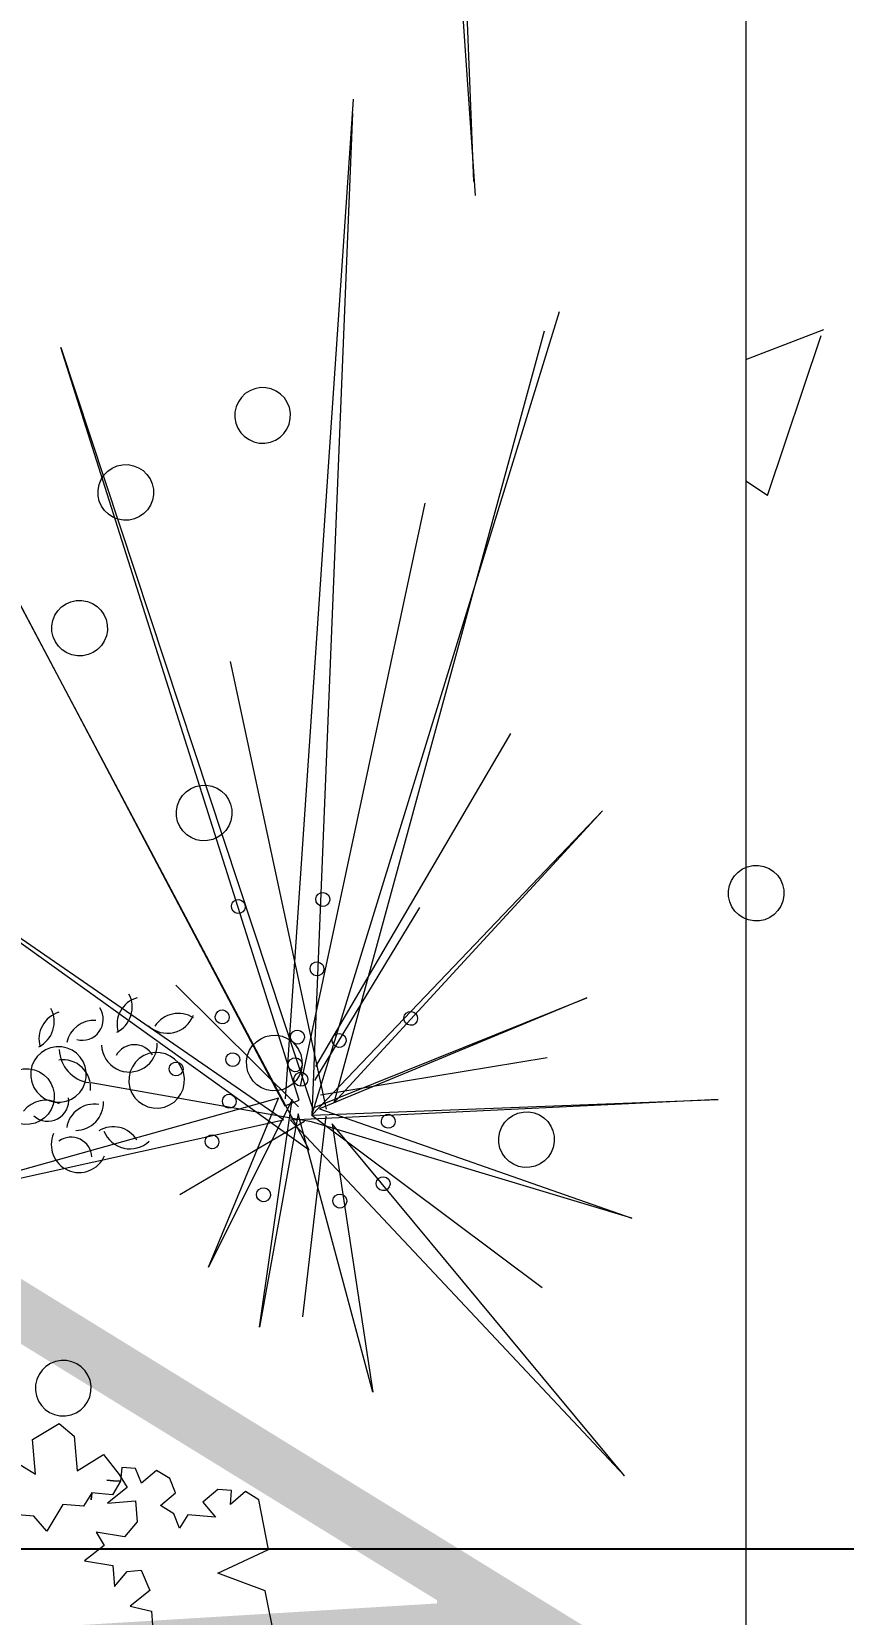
# Model space of a CAD drawing. Header units: metres. Extents: x 0 to 4415, y 1197 to 2590.
# Drawn here: x 1904.1568 to 1904.3904, y 1311.3009 to 1311.7564 of the extents above; entities that cross this region are included whole.
import ezdxf

# ---------------------------------------------------------------- set-up
doc = ezdxf.new("R2010")
doc.units = ezdxf.units.M
doc.linetypes.add('CONTINU', pattern=[0])
doc.layers.get('DEFPOINTS').update_dxf_attribs({"lineweight": 5})
doc.layers.add('00-cote', color=7, linetype='CONTINU', lineweight=20)
doc.layers.add('vue', color=7, linetype='Continuous', lineweight=5)
doc.layers.add('veg', color=7, linetype='Continuous', lineweight=9, true_color=0x61c200)
doc.styles.add('WALIDcotat', font='times.ttf')
doc.dimstyles.new('walid 100', dxfattribs={"dimscale": 0, "dimtxt": 0.25, "dimasz": 0.1, "dimexe": 1.25, "dimexo": 0.625, "dimgap": 0.02, "dimtad": 1, "dimdec": 0, "dimlfac": 100, "dimrnd": 5, "dimtxsty": 'WALIDcotat', "dimblk": 'COTE', "dimcen": 2.5, "dimse1": 1, "dimse2": 1, "dimclrd": 256, "dimclrt": 256, "dimadec": 0, "dimazin": 0, "dimtfac": 1, "dimtdec": 0, "dimtix": 1, "dimtmove": 2, "dimatfit": 3, "dimldrblk": 'COTE', "dimfxl": 1.25, "dimarcsym": 0})

# ---------------------------------------------------------------- blocks, each defined once
blk = doc.blocks.new('Plantes')
for p, q in [((-0.5796, 1.7132), (-0.238, 1.2957)), ((-0.189, 1.2913), (-0.5796, 1.7132)), ((-0.2838, 1.6127), (-0.1979, 1.2839)), ((-0.238, 1.2957), (-0.2838, 1.6127)), ((-0.1979, 1.2839), (-0.1508, 1.535)), ((-0.1508, 1.535), (-0.1912, 1.2668)), ((-0.2306, 1.2868), (-0.2012, 1.523)), ((-0.2142, 1.2853), (-0.4842, 1.4906)), ((-0.1912, 1.2668), (-0.0912, 1.4638)), ((-0.0912, 1.4638), (-0.1748, 1.2653)), ((-0.5902, 1.4095), (-0.2135, 1.2935)), ((-0.2231, 1.2779), (-0.5902, 1.4095)), ((0.281, 1.3894), (-0.1808, 1.2906)), ((-0.1748, 1.2653), (0.281, 1.3894)), ((-0.2053, 1.2928), (-0.0577, 1.3784)), ((-0.2106, 1.3262), (0.1269, 0.6784)), ((0.2921, 0.9601), (-0.2106, 1.3262)), ((-0.6932, 1.2704), (-0.189, 1.2913)), ((-0.2135, 1.2935), (0.0458, 1.2456)), ((-0.1808, 1.2906), (0.2921, 0.9601)), ((-0.2142, 1.2853), (-0.6932, 1.2704)), ((-0.559, 0.929), (-0.2142, 1.2853)), ((-0.2402, 1.2712), (-0.559, 0.929)), ((-0.5393, 1.1496), (-0.2231, 1.2779)), ((-0.215, 1.2771), (-0.5393, 1.1496)), ((-0.2142, 1.2853), (-0.5127, 0.3401)), ((-0.4942, 0.3632), (-0.2402, 1.2712)), ((-0.2702, 0.1044), (-0.2142, 1.2853)), ((-0.2313, 1.2786), (-0.122, 0.75)), ((0.0754, 0.3782), (-0.215, 1.2771)), ((-0.1986, 1.2757), (-0.055, 1.1311)), ((0.1269, 0.6784), (-0.1823, 1.2742)), ((-0.2246, 1.2615), (-0.4919, 1.2195)), ((-0.2008, 1.2512), (-0.3527, 0.5647)), ((-0.183, 1.2661), (-0.2717, 0.088)), ((-0.1993, 1.2675), (0.0754, 0.3782)), ((-0.2179, 1.2445), (-0.3431, 1.0415)), ((-0.2193, 1.2281), (-0.4519, 0.8371)), ((0.1904, -1.378), (0.1868, -1.4189)), ((0.2082, -1.3631), (0.1904, -1.378)), ((0.2395, -1.3824), (0.2082, -1.3631)), ((0.2358, -1.4232), (0.2395, -1.3824)), ((0.1556, -1.3996), (0.137, -1.4227)), ((0.1868, -1.4189), (0.1556, -1.3996)), ((0.2707, -1.4016), (0.2358, -1.4232)), ((0.137, -1.4227), (0.1274, -1.4383)), ((0.1178, -1.4539), (0.1156, -1.4784)), ((0.1505, -1.4568), (0.1178, -1.4539)), ((0.1274, -1.4383), (0.1505, -1.4568)), ((0.1156, -1.4784), (0.1305, -1.4962)), ((0.1305, -1.4962), (0.1639, -1.4909)), ((0.1639, -1.4909), (0.1542, -1.5065)), ((0.1542, -1.5065), (0.1773, -1.5251)), ((0.1773, -1.5251), (0.1439, -1.5303)), ((0.1105, -1.5356), (0.1001, -1.5594)), ((0.1268, -1.537), (0.1105, -1.5356)), ((0.1417, -1.5548), (0.1268, -1.537)), ((0.1439, -1.5303), (0.1417, -1.5548)), ((0.1001, -1.5594), (0.1232, -1.5779)), ((0.0979, -1.5839), (0.0965, -1.6002)), ((0.1232, -1.5779), (0.0979, -1.5839)), ((-0.1952, -2.1919), (-0.1839, -2.2505)), ((-0.1839, -2.2505), (-0.1282, -2.272)), ((-0.1282, -2.272), (-0.1883, -2.2995)), ((-0.1883, -2.2995), (-0.1771, -2.3582)), ((-0.0932, -2.341), (-0.0836, -2.3254)), ((-0.0836, -2.3254), (-0.0768, -2.3424)), ((0.0539, -2.3541), (0.0731, -2.3229)), ((0.0731, -2.3229), (0.088, -2.3407)), ((-0.1259, -2.3381), (-0.0932, -2.341)), ((-0.111, -2.3559), (-0.1259, -2.3381)), ((-0.0768, -2.3424), (-0.0612, -2.3521)), ((0.088, -2.3407), (0.1207, -2.3436)), ((-0.1771, -2.3582), (-0.1615, -2.3678)), ((-0.1615, -2.3678), (-0.1437, -2.3529)), ((-0.1437, -2.3529), (-0.1451, -2.3693)), ((-0.1451, -2.3693), (-0.1288, -2.3707)), ((-0.1288, -2.3707), (-0.111, -2.3559)), ((-0.0612, -2.3521), (-0.079, -2.3669)), ((-0.079, -2.3669), (-0.0723, -2.384)), ((-0.0144, -2.381), (-0.0048, -2.3653)), ((-0.0048, -2.3653), (0.0034, -2.3661)), ((-0.0048, -2.3653), (-0.0048, -2.3653)), ((0.0034, -2.3661), (0.0116, -2.3668)), ((0.0034, -2.3661), (0.0034, -2.3661)), ((0.0034, -2.3661), (0.0034, -2.3661)), ((0.0116, -2.3668), (0.0197, -2.3675)), ((0.0197, -2.3675), (0.0294, -2.3519)), ((0.0205, -2.3594), (0.0197, -2.3675)), ((0.0197, -2.3675), (0.0205, -2.3594)), ((0.0294, -2.3519), (0.0539, -2.3541)), ((-0.0723, -2.384), (-0.0567, -2.3936)), ((-0.0567, -2.3936), (-0.0389, -2.3788)), ((-0.0389, -2.3788), (-0.0322, -2.3958)), ((-0.0151, -2.3891), (-0.0144, -2.381)), ((-0.0062, -2.3817), (-0.0144, -2.381)), ((-0.0144, -2.381), (-0.0062, -2.3817)), ((0.0019, -2.3824), (-0.0062, -2.3817)), ((-0.0062, -2.3817), (0.0019, -2.3824)), ((-0.0322, -2.3958), (-0.0159, -2.3973)), ((-0.0159, -2.3973), (-0.0151, -2.3891))]:
    blk.add_line(p, q)
at = {"color": 97}
for p, q in [((-0.215, 1.2771), (-0.215, 1.2771)), ((-0.1823, 1.2742), (-0.1993, 1.2675))]:
    blk.add_line(p, q, dxfattribs=at)
at = {"color": 72}
for centre, major_axis, start_param, end_param in [((-0.2463, 1.387), (0.0058, 0.0058), 2.267169, 8.550354), ((-0.1564, 1.379), (0.0058, 0.0058), 2.267169, 8.550354), ((-0.2975, 1.3669), (0.0058, 0.0058), 2.267169, 8.550354), ((0.0605, 1.3184), (0.0232, 0.0232), 5.077149, 8.218741), ((0.0004, 1.2909), (0.0232, 0.0232), 5.862547, 7.817316), ((0.0701, 1.3341), (0.0174, 0.0174), 2.406795, 4.536097), ((-0.0962, 1.316), (0.0058, 0.0058), 2.267169, 8.550354), ((0.0204, 1.3303), (0.0232, 0.0232), 2.895487, 4.466283), ((-0.3041, 1.2933), (0.0058, 0.0058), 2.267169, 8.550354), ((0.0643, 1.2687), (0.0232, 0.0232), 0.783639, 2.389342), ((0.0427, 1.3036), (0.0232, 0.0232), 3.750698, 5.321495), ((0.097, 1.2658), (0.0174, 0.0174), 0.0506, 2.476608), ((-0.1169, 1.2684), (0.0058, 0.0058), 2.267169, 8.550354), ((0.0999, 1.2985), (0.0232, 0.0232), 3.401633, 4.832803), ((-0.2015, 1.243), (0.0058, 0.0058), 2.267169, 8.550354), ((0.0792, 1.2509), (0.0232, 0.0232), 2.249715, 4.064858), ((-0.1948, 1.2259), (0.0058, 0.0058), 2.267169, 8.550354), ((-0.0545, 1.2299), (0.0058, 0.0058), 2.267169, 8.550354), ((0.0005, 1.2003), (0.0232, 0.0232), 5.530934, 8.672527), ((0.0421, 1.2048), (0.029, 0.029), 5.530934, 6.909744), ((-0.1213, 1.2194), (0.0058, 0.0058), 2.267169, 8.550354), ((-0.0054, 1.2255), (0.0174, 0.0174), 2.86058, 4.989882), ((-0.2468, 1.1976), (0.0058, 0.0058), 2.267169, 8.550354), ((-0.1977, 1.1933), (0.0058, 0.0058), 2.267169, 8.550354), ((0.0556, 1.1706), (0.0174, 0.0174), 0.504386, 2.930394), ((0.0421, 1.2048), (0.0232, 0.0232), 3.855418, 5.286588), ((0.0741, 1.1937), (0.0232, 0.0232), 4.204484, 5.77528), ((0.1216, 1.173), (0.0232, 0.0232), 1.237424, 2.843127), ((-0.3314, 1.1722), (0.0058, 0.0058), 2.267169, 8.550354), ((-0.1093, 1.1689), (0.0058, 0.0058), 2.267169, 8.550354), ((-0.0447, 1.1549), (0.0232, 0.0232), 0.033147, 1.987916), ((-0.0574, 1.1972), (0.0232, 0.0232), 3.349273, 4.920069), ((-0.018, 1.1772), (0.0232, 0.0232), 4.204484, 5.77528), ((0.0296, 1.1565), (0.0232, 0.0232), 1.237424, 2.843127), ((-0.2214, 1.113), (0.0058, 0.0058), 2.267169, 8.550354), ((-0.1292, 1.0389), (0.0058, 0.0058), 2.267169, 8.550354), ((-0.2287, 1.0313), (0.0058, 0.0058), 2.267169, 8.550354)]:
    blk.add_ellipse(centre, major_axis=major_axis, ratio=1, start_param=start_param, end_param=end_param, dxfattribs=at)
at = {"color": 10}
for centre in [(-0.4668, 1.3161), (-0.1703, 1.2237), (-0.7396, 1.0275), (-0.0896, 0.9283), (0.0556, 0.7094)]:
    blk.add_ellipse(centre, major_axis=(0.0232, 0.0232), ratio=1, start_param=2.267169, end_param=8.550354, dxfattribs=at)
at = {"color": 50}
for centre in [(0.0001, 0.5497), (-0.0232, -0.173), (0.0962, -0.9578), (0.212, -0.9517), (0.2037, -1.3215), (0.0933, -2.8353)]:
    blk.add_ellipse(centre, major_axis=(0.0232, 0.0232), ratio=1, start_param=2.267169, end_param=8.550354, dxfattribs=at)
blk = doc.blocks.new('COTE')
at = {"ltscale": 0.05}
h = blk.add_hatch(color=256, dxfattribs=at)
edge = h.paths.add_edge_path()
edge.add_arc((0, 0), 0.25, 0, 360)
for p, q in [((0, -1), (0, 1)), ((1, 0), (-1, 0))]:
    blk.add_line(p, q)
blk.add_circle((0, 0), 0.25)
blk = doc.blocks.new('*D272')
at = {"layer": '00-cote', "lineweight": -2, "ltscale": 0.1, "transparency": 16777216}
blk.add_line((1903.93722, 1313.02514), (1904.16767, 1309.22443), dxfattribs=at)
at = {"layer": 'DEFPOINTS', "color": 0, "ltscale": 0.1, "transparency": 16777216}
for p in [(1903.93117, 1313.12496), (1904.17372, 1309.12462), (1904.17372, 1309.12462)]:
    blk.add_point(p, dxfattribs=at)
at = {"layer": '00-cote', "lineweight": -2, "ltscale": 0.1, "transparency": 16777216, "xscale": 0.1, "yscale": 0.1, "zscale": 0.1}
for p, rotation in [((1903.93117, 1313.12496), 93.46966074430999), ((1904.17372, 1309.12462), 273.46966074431)]:
    blk.add_blockref('COTE', p, dxfattribs=dict(at, rotation=rotation))
at = {"layer": '00-cote', "ltscale": 0.1, "transparency": 16777216, "insert": (1904.19934, 1311.13369), "char_height": 0.25, "attachment_point": 5, "rotation": 273.4697, "style": 'WALIDcotat'}
blk.add_mtext('400', dxfattribs=at)
blk = doc.blocks.new('*D318')
at = {"layer": '00-cote', "lineweight": -2, "ltscale": 0.1, "transparency": 16777216}
blk.add_line((1925.38409, 1310.89956), (1897.28173, 1310.89956), dxfattribs=at)
at = {"layer": 'DEFPOINTS', "color": 0, "ltscale": 0.1, "transparency": 16777216}
for p in [(1897.18173, 1312.39839), (1925.48409, 1312.39839), (1897.18173, 1310.89956)]:
    blk.add_point(p, dxfattribs=at)
at = {"layer": '00-cote', "lineweight": -2, "ltscale": 0.1, "transparency": 16777216, "xscale": 0.1, "yscale": 0.1, "zscale": 0.1}
for p, rotation in [((1897.18173, 1310.89956), 179.9999998187384), ((1925.48409, 1310.89956), 359.9999998187384)]:
    blk.add_blockref('COTE', p, dxfattribs=dict(at, rotation=rotation))
at = {"layer": '00-cote', "ltscale": 0.1, "transparency": 16777216, "insert": (1911.33291, 1311.04672), "char_height": 0.25, "attachment_point": 5, "rotation": 360, "style": 'WALIDcotat'}
blk.add_mtext('2830', dxfattribs=at)
blk = doc.blocks.new('*D320')
at = {"layer": '00-cote', "lineweight": -2, "ltscale": 0.1, "transparency": 16777216}
blk.add_line((1904.03117, 1311.31981), (1908.01234, 1311.31981), dxfattribs=at)
at = {"layer": 'DEFPOINTS', "color": 0, "ltscale": 0.1, "transparency": 16777216}
for p in [(1908.11234, 1313.41661), (1903.93117, 1313.12496), (1908.11234, 1311.31981)]:
    blk.add_point(p, dxfattribs=at)
at = {"layer": '00-cote', "lineweight": -2, "ltscale": 0.1, "transparency": 16777216, "xscale": 0.1, "yscale": 0.1, "zscale": 0.1, "rotation": 180}
blk.add_blockref('COTE', (1903.93117, 1311.31981), dxfattribs=at)
at = {"layer": '00-cote', "lineweight": -2, "ltscale": 0.1, "transparency": 16777216, "xscale": 0.1, "yscale": 0.1, "zscale": 0.1}
blk.add_blockref('COTE', (1908.11234, 1311.31981), dxfattribs=at)
at = {"layer": '00-cote', "ltscale": 0.1, "transparency": 16777216, "insert": (1906.02176, 1311.46697), "char_height": 0.25, "attachment_point": 5, "style": 'WALIDcotat'}
blk.add_mtext('420', dxfattribs=at)

msp = doc.modelspace()

# ---------------------------------------------------------------- hatches: boundary and pattern name
at = {"layer": 'veg'}
h = msp.add_hatch(dxfattribs=at)
h.set_pattern_fill('AR-CONC', color=256, scale=0.003, angle=-1e-14, style=0)
h.paths.add_polyline_path([(1913.86234, 1312.10545), (1904.36234, 1312.10545), (1904.36234, 1309.94057), (1905.47326, 1310.01054), (1905.50708, 1309.4559), (1907.36282, 1309.56841), (1907.32912, 1310.12127), (1908.52675, 1310.19669), (1908.56063, 1309.64103), (1910.82943, 1309.77858), (1910.79504, 1310.34265), (1911.99267, 1310.41808), (1912.02723, 1309.85119), (1913.86234, 1309.96245)])
h.paths.add_polyline_path([(1905.47326, 1310.01054), (1904.36234, 1309.94057), (1904.36234, 1309.3865), (1905.50708, 1309.4559)])
h.paths.add_polyline_path([(1908.52675, 1310.19669), (1907.32912, 1310.12127), (1907.36282, 1309.56841), (1908.56063, 1309.64103)], flags=17)
h.paths.add_polyline_path([(1911.99267, 1310.41808), (1910.79504, 1310.34265), (1910.82943, 1309.77858), (1912.02723, 1309.85119)], flags=17)
h = msp.add_hatch(dxfattribs=at)
h.set_pattern_fill('AR-CONC', color=256, scale=0.003, angle=-1e-14, style=0)
h.paths.add_polyline_path([(1913.76235, 1312.10545), (1904.36234, 1312.10545), (1904.36234, 1309.94057), (1905.47326, 1310.01054), (1905.50708, 1309.4559), (1907.36282, 1309.56841), (1907.32912, 1310.12127), (1908.52675, 1310.19669), (1908.56063, 1309.64103), (1910.82943, 1309.77858), (1910.79504, 1310.34265), (1911.99267, 1310.41808), (1912.02723, 1309.85119), (1913.76235, 1309.96245)])
h.paths.add_polyline_path([(1905.47326, 1310.01054), (1904.36234, 1309.94057), (1904.36234, 1309.3865), (1905.50708, 1309.4559)])
h.paths.add_polyline_path([(1908.52675, 1310.19669), (1907.32912, 1310.12127), (1907.36282, 1309.56841), (1908.56063, 1309.64103)], flags=17)
h.paths.add_polyline_path([(1911.99267, 1310.41808), (1910.79504, 1310.34265), (1910.82943, 1309.77858), (1912.02723, 1309.85119)], flags=17)

# ---------------------------------------------------------------- linework, layer by layer
at = {"layer": 'vue'}
msp.add_line((1904.36234, 1313.41661), (1904.36234, 1309.3865), dxfattribs=at)
msp.add_lwpolyline([(1903.93117, 1313.41661), (1904.36234, 1313.41661), (1904.36234, 1309.3865), (1903.93117, 1309.3865)], close=True, dxfattribs=at)

# ---------------------------------------------------------------- block references
at = {"layer": 'veg', "ltscale": 0.1, "yscale": 0.2441011966847084, "zscale": 0.2441011966847084}
for p, xscale, rotation in [((1904.183, 1311.758), 0.2441011966847084, 180.4021974327811), ((1904.183, 1311.758), 0.2441011966847084, 180.4021974327811), ((1904.21793, 1311.68825), -0.2441011966847084, 359.5978025672189), ((1904.183, 1310.758), 0.2441011966847084, 180.4021974327811), ((1904.183, 1310.758), 0.2441011966847084, 180.4021974327811), ((1904.183, 1310.758), 0.2441011966847084, 180.4021974327811), ((1904.183, 1310.758), 0.2441011966847084, 180.4021974327811)]:
    msp.add_blockref('Plantes', p, dxfattribs=dict(at, xscale=xscale, rotation=rotation))

# ---------------------------------------------------------------- dimensions: what is measured, and where the dimension line sits
at = {"layer": '00-cote', "ltscale": 0.1}
dim = msp.add_linear_dim(base=(1908.11234, 1311.31981), p1=(1903.93117, 1313.12496), p2=(1908.11234, 1313.41661), angle=180, dimstyle='walid 100', override={"dimscale": 1, "dimfxl": 0}, dxfattribs=at)
dim.commit()
dim.dimension.update_dxf_attribs({"geometry": '*D320', "text_midpoint": (1906.02176, 1311.46697)})
for p1, p2, distance, picture, middle in [((1903.93117, 1313.12496), (1904.17372, 1309.12462), 0, '*D272', (1904.19934, 1311.13369)), ((1925.48409, 1312.39839), (1897.18173, 1312.39839), 1.49883, '*D318', (1911.33291, 1311.04672))]:
    dim = msp.add_aligned_dim(p1=p1, p2=p2, distance=distance, dimstyle='walid 100', override={"dimscale": 1, "dimfxl": 0}, dxfattribs=at)
    dim.commit()
    dim.dimension.update_dxf_attribs({"geometry": picture, "text_midpoint": middle})

doc.saveas('drawing.dxf')
